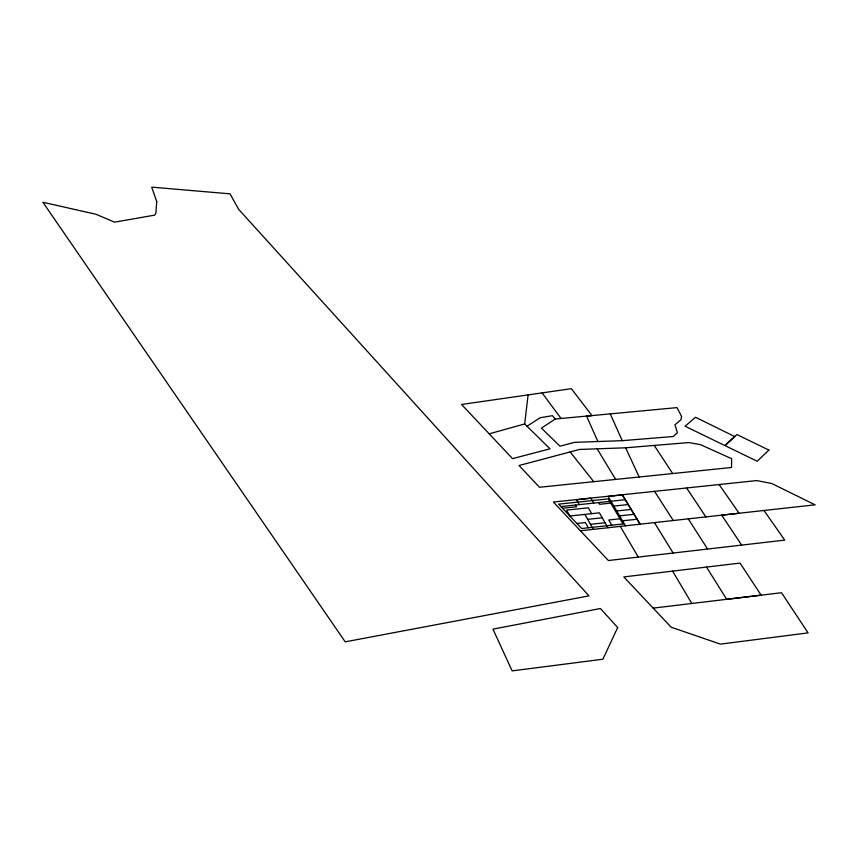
<?xml version="1.0" encoding="UTF-8"?>
<svg xmlns="http://www.w3.org/2000/svg" width="858" height="858" viewBox="0 0 858 858"><rect width="100%" height="100%" fill="white"/><g stroke="black" fill="none" stroke-linecap="round" stroke-linejoin="round"><path stroke-width="1.29" d="M528.088 394.905L461.561 404.461L512.548 458.655L549.999 448.809L524.688 423.949L528.088 394.905L571.364 388.674L591.945 415.594L555.233 419.036L541.43 428.131L559.952 446.192L574.592 442.342L622.232 440.669L673.24 436.518L677.423 432.7L674.956 424.828L681.005 419.648L681.584 416.473L676.983 407.625L586.582 416.098L597.865 441.516M527.069 426.233L540.111 417.728L552.445 415.68L555.233 419.036M489.199 433.837L524.688 423.949M672.608 571.128L623.798 576.908L671.138 627.187L720.409 644.133L808.097 632.882L781.509 592.717L726.662 599.313L706.499 567.074L672.608 571.128L691.795 603.485M706.499 567.074L740.046 563.095L761.143 595.173L653.185 608.118M741.687 545.098L608.408 560.531L553.378 502.048L756.638 480.577L771.717 483.483L815.1 504.836L721.675 515.165L741.687 545.098L784.748 540.122L763.974 510.489M590.476 524.345L605.083 522.736M622.511 520.827L636.968 519.24M580.416 530.791L739.06 513.234L719.143 484.545M616.709 510.971L631.07 509.416M587.666 519.358L602.219 517.771M619.605 515.873L634.008 514.307M576.876 523.487L585.413 522.554L588.341 527.777M619.959 518.768L608.74 520.002L611.754 525.193M560.939 506.585L609.727 501.394M610.982 501.244L625.257 499.731M562.516 508.258L576.533 506.767L575.568 505.03M610.746 503.11L599.635 504.3L598.637 502.574M613.835 506.091L628.153 504.558M625.654 447.801L688.835 442.567L700.557 444.68L731.627 458.698L731.563 467.481L539.478 487.269L519.015 465.519L579.525 449.453L625.654 447.801L639.156 477.005M570.184 451.93L593.725 481.681M542.074 392.889L561.089 418.489M686.593 487.977L705.877 516.913M654.225 445.431L672.693 473.541M688.255 518.865L707.614 549.045M654.6 491.355L673.262 520.527M654.44 522.608L673.144 553.035M622.275 494.776L640.283 524.163M597.147 448.809L615.647 479.418M639.95 524.195L622.372 494.937L608.15 496.439L625.45 525.804M620.259 526.383L638.255 557.078M593.757 503.078L590.98 498.251L576.597 499.774L579.332 504.622M607.968 527.745L599.377 512.837L569.851 516.033L566.58 510.124L588.352 507.786L591.698 513.674M584.866 514.414L593.318 529.365M610.263 413.888L622.232 440.669M156.735 201.684L155.834 213.503L154.644 215.154L114.511 222.168L96.032 214.275L42.9 202.273L345.216 641.848L588.974 595.881L238.717 209.416L229.998 193.844L151.705 187.119L156.735 201.684M617.685 627.552L602.895 659.223L512.129 670.881L492.953 629.139L600.439 608.526L617.685 627.552M768.886 450.107L757.196 461.239L685.102 426.233L695.473 417.256L734.727 436.55L725.031 445.506L736.872 434.545L768.886 450.107M623.005 523.948L581.627 528.517L558.644 504.15L608.258 498.884L623.005 523.948"/></g></svg>
